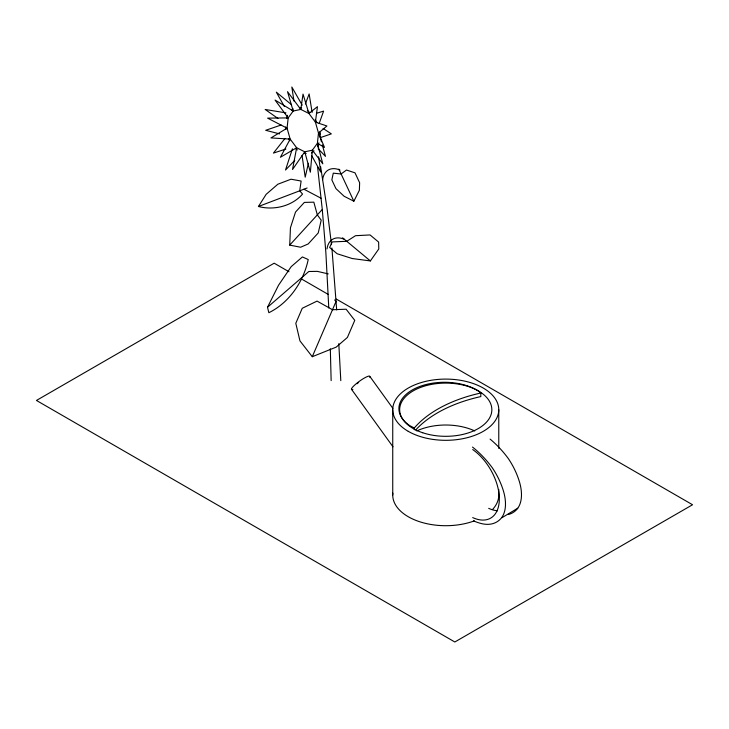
<?xml version="1.0" encoding="UTF-8"?>
<svg xmlns="http://www.w3.org/2000/svg" width="729" height="729" viewBox="0 0 729 729"><rect width="100%" height="100%" fill="white"/><g stroke="black" fill="none" stroke-linecap="round" stroke-linejoin="round"><path stroke-width="1.09" d="M289.723 245.117L290.443 227.767L295.518 212.066L304.348 202.407L313.825 202.17L317.334 214.882L321.207 220.167L318.236 232.952L308.194 243.951L300.621 247.231L289.723 245.117L322.282 209.46L317.571 166.868M308.403 163.296L305.205 177.183L302.034 155.386M286.697 118.417L287.563 115.31M317.716 146.957L318.865 142.811M292.402 148.789L285.522 170.021L294.771 160.407M319.22 123.356L323.603 111.1L316.514 113.305M305.36 104.001L309.142 93.941L312.121 112.394M312.276 356.709L336.178 347.132L347.405 337.445L354.759 320.359L346.129 309.224L332.488 309.734L317.06 301.095L302.253 308.276L295.801 323.293L299.947 340.88L312.276 356.709L336.105 301.314L334.602 299.965M267.497 307.274L278.533 285.239L291.19 266.65L302.398 256.945L308.221 259.542C303.546 281.722 289.258 302.644 268.855 312.723L267.497 307.274L308.832 271.498L317.343 271.37L328.232 273.885M353.866 201.222L359.37 190.278L359.634 182.742L355.005 172.837L346.475 170.03L341.117 173.985L333.271 173.156L331.85 179.881L335.923 188.592L344.07 196.229L353.866 201.222L338.83 169.101M258.44 206.498L266.158 194.324L277.831 184.227L291.017 179.216L301.123 181.038L299.728 190.807L302.544 194.078C292.019 206.252 273.803 210.599 258.44 206.498L307.119 188M370.359 260.936L378.779 248.972L378.633 242.083L370.068 234.948L355.497 235.695L346.785 241.308L332.26 241.91L329.626 247.486L337.163 253.756L352.225 258.531L370.359 260.936L342.557 237.8M490.07 439.095A73.429 42.391 60 0 1 508.25 458.459A51.413 29.679 60 0 1 519.358 481.532A37.389 21.588 60 0 1 517.754 508.213L501.288 518.1A49.946 28.832 60 0 1 480.648 523.376A89.366 51.595 60 0 1 473.486 520.898M517.754 508.213L517.289 508.869A49.946 28.832 60 0 1 508.359 514.519M285.021 138.419L273.439 153.09L285.85 149.035M291.536 110.389L293.24 108.967M311.474 152.972L314.026 150.839M281.139 125.005L265.693 130.3L279.59 133.89M321.453 141.8L320.304 137.635L331.34 133.881L323.084 128.432M299.391 107.783L301.624 107.901M303.938 153.327L306.171 153.445M285.95 112.877L265.183 109.468L277.949 118.453M321.033 198.215L303.938 189.212M480.803 393.013A123.329 71.205 0 0 0 414.291 428.005L409.871 425.709A45.572 26.308 0 0 1 414.81 388.612A45.572 26.308 0 0 1 479.062 391.473L480.803 393.013L480.803 396.585A123.329 71.205 0 0 0 415.685 430.001M288.939 271.726L274.177 263.196L36.45 400.449L454.823 641.994L692.55 504.75L336.187 299.008M301.733 279.116L328.314 294.461M307.301 110.644L309.88 112.603M295.682 148.625L297.405 149.937M291.554 104.739L276.318 92.155L284.374 106.525M318.154 148.752L325.471 156.361L322.318 144.916M369.84 376.428L392.913 408.413M351.451 389.222L392.986 446.804M302.207 105.158L291.828 87.006L293.96 101.058M315.21 119.492L316.851 122.445M288.711 138.783L289.805 140.752M311.684 155.623L320.714 172.035L318.628 156.735M320.614 166.604L327.139 209.141L331.495 244.643M319.484 132.077L320.304 137.635M285.75 126.928L286.078 129.151M331.905 247.969L336.68 309.934M322.282 209.46L325.881 252.772L328.779 307.975M338.803 343.66L340.798 380.647M330.319 348.763L331.148 380.629M498.773 409.707L498.773 448.417M498.773 489.405L498.773 495.091A53.017 30.609 0 0 1 492.512 509.535M414.291 428.005L414.291 429.791M392.74 409.707L392.74 495.091M474.406 520.852A53.017 30.609 0 0 1 418.838 521.463A53.017 30.609 0 0 1 392.849 493.105M352.845 389.486A11.245 2.005 -35.8 0 1 359.133 381.449A11.245 2.005 -35.8 0 1 369.603 377.221M416.742 430.948A46.091 26.608 0 0 1 474.77 430.948M357.028 383.764A8.365 1.494 -35.8 0 1 358.65 382.452M497.506 510.783A41.872 24.175 60 0 1 488.685 508.35M472.693 449.547A41.872 24.175 60 0 1 499.329 498.946A41.872 24.175 60 0 1 472.693 517.59M472.51 447.077A73.429 42.391 60 0 1 492.248 467.699A51.413 29.679 60 0 1 503.365 490.772A37.389 21.588 60 0 1 501.762 517.453M320.195 132.642A15.391 10.452 70.9 0 1 319.995 134.701M327.011 248.908A25.324 15.673 59.6 0 1 344.38 239.312M322.619 179.662A25.324 15.673 59.6 0 1 339.978 170.067M312.358 150.192L310.354 172.208L304.768 151.814L296.648 147.75L290.169 139.102L287.071 128.176L288.183 117.898L293.204 111.036L300.795 109.414L308.914 113.478L315.393 122.126L318.491 133.052L324.469 147.358L317.388 143.331L318.491 133.052L326.911 125.98L315.393 122.126L317.452 106.653L308.914 113.478L303.027 94.096L300.795 109.414L287.518 91.681L293.204 111.036L275.061 100.064L288.183 117.898L267.616 118.134L287.071 128.176L270.96 137.918L290.169 139.102L280.419 157.245L296.648 147.75L292.529 169.493L304.768 151.814L312.358 150.192L317.388 143.331L322.81 163.834L312.358 150.192M408.267 431.349A53.017 30.609 0 0 0 496.968 417.626A53.017 30.609 0 0 0 432.033 380.137A53.017 30.609 0 0 0 408.267 431.349M422.711 432.753A46.091 26.608 0 0 0 491.847 409.707A46.091 26.608 0 0 0 422.711 386.662A46.091 26.608 0 0 0 422.711 432.753"/></g></svg>
